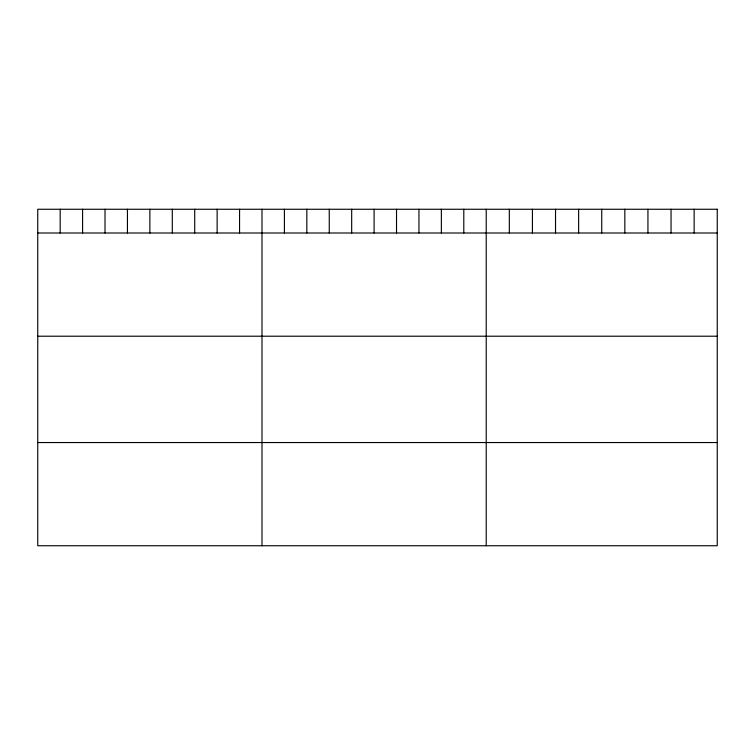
<?xml version="1.0" encoding="UTF-8"?>
<svg xmlns="http://www.w3.org/2000/svg" width="755" height="755" viewBox="0 0 755 755"><rect width="100%" height="100%" fill="white"/><g stroke="black" fill="none" stroke-linecap="round" stroke-linejoin="round"><path stroke-width="1.13" d="M37.75 233.002L717.25 233.002M37.75 336.211L717.25 336.211M37.75 442.543L717.25 442.543M694.147 209.258L694.147 233.002M671.044 209.258L671.044 233.002M647.941 209.258L647.941 233.002M624.838 209.258L624.838 233.002M601.735 209.258L601.735 233.002M578.632 209.258L578.632 233.002M555.529 209.258L555.529 233.002M532.426 209.258L532.426 233.002M509.323 209.258L509.323 233.002M486.22 209.258L486.22 545.742M463.796 209.258L463.796 233.002M441.373 209.258L441.373 233.002M418.95 209.258L418.95 233.002M396.526 209.258L396.526 233.002M374.102 209.258L374.102 233.002M351.679 209.258L351.679 233.002M329.255 209.258L329.255 233.002M306.832 209.258L306.832 233.002M284.409 209.258L284.409 233.002M261.985 209.258L261.985 545.742M239.561 209.258L239.561 233.002M217.138 209.258L217.138 233.002M194.714 209.258L194.714 233.002M172.291 209.258L172.291 233.002M149.868 209.258L149.868 233.002M127.444 209.258L127.444 233.002M105.02 209.258L105.02 233.002M82.597 209.258L82.597 233.002M60.173 209.258L60.173 233.002M717.25 209.258L37.75 209.258L37.75 545.742L717.25 545.742L717.25 209.258"/></g></svg>
